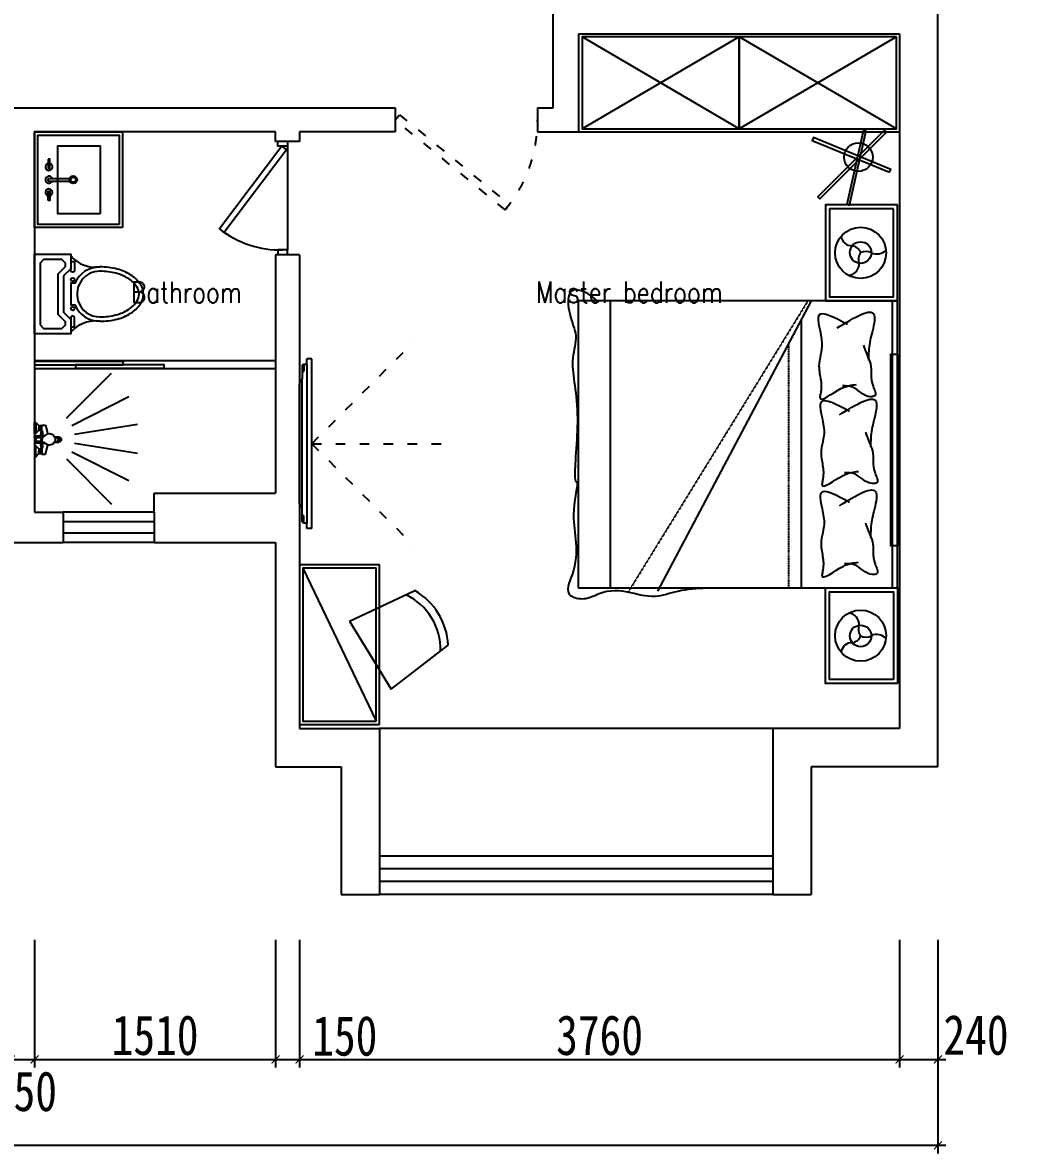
# Model space of a CAD drawing. Header units: millimetres. Extents: x -77055 to 331180, y -861586 to -491011.
# Drawn here: x 154143 to 160476, y -661595 to -654506 of the extents above; entities that cross this region are included whole.
import ezdxf

# ---------------------------------------------------------------- set-up
doc = ezdxf.new("R2010")
doc.units = ezdxf.units.MM
doc.header["$PDMODE"] = 3
doc.linetypes.add('ACAD_ISO03W100', pattern=[30, 12, -18])
doc.linetypes.add('DASHED2', pattern=[0.375, 0.25, -0.125])
for name, color, linetype in [('250', 250, 'Continuous'), ('dadddd', 7, 'Continuous'), ('DOOR【门】', 1, 'Continuous'), ('IDS-FIXT', 31, 'Continuous'), ('JP-洁具灶具', 2, 'Continuous'), ('PUB_TEXT', 7, 'Continuous'), ('饰品', 36, 'Continuous')]:
    doc.layers.add(name, color=color, linetype=linetype)
doc.styles.add('_SIMPLEX', font='SIMPLEX.shx', dxfattribs={"width": 0.8})
doc.styles.add('DIM', font='simhei.ttf', dxfattribs={"width": 0.8})
doc.dimstyles.new('1-50', dxfattribs={"dimscale": 50, "dimtxt": 5, "dimasz": 1, "dimexe": 1, "dimexo": 0.1, "dimgap": 0.5, "dimtad": 1, "dimdec": 0, "dimdsep": 46, "dimtxsty": 'DIM', "dimblk": 'ARCHTICK', "dimcen": 4, "dimdle": 1, "dimclrd": 3, "dimclre": 3, "dimclrt": 1, "dimadec": 0, "dimazin": 0, "dimtfac": 1, "dimtdec": 0, "dimtmove": 2, "dimatfit": 3, "dimldrblk": 'DOT', "dimfxl": 15, "dimfxlon": 1, "dimarcsym": 0})

# ---------------------------------------------------------------- blocks, each defined once
blk = doc.blocks.new('_ArchTick')
at = {"color": 0, "linetype": 'ByBlock', "const_width": 0.15}
blk.add_lwpolyline([(-0.5, -0.5), (0.5, 0.5)], dxfattribs=at)
blk = doc.blocks.new('*D616')
at = {"layer": '250', "color": 3, "lineweight": -2}
for p, q in [((161301.7, -654385.8), (161301.7, -654625.8)), ((160551.7, -654435.8), (161351.7, -654435.8)), ((160551.7, -654575.8), (161351.7, -654575.8))]:
    blk.add_line(p, q, dxfattribs=at)
at = {"layer": 'Defpoints', "color": 0}
for p in [(159838.3, -654435.8), (159838.3, -654575.8), (161301.7, -654575.8)]:
    blk.add_point(p, dxfattribs=at)
at = {"layer": '250', "color": 3, "lineweight": -2, "xscale": 50, "yscale": 50, "zscale": 50}
for p, rotation in [((161301.7, -654435.8), 90), ((161301.7, -654575.8), 270)]:
    blk.add_blockref('_ArchTick', p, dxfattribs=dict(at, rotation=rotation))
at = {"layer": '250', "color": 1, "insert": (161099.9, -654505.8), "char_height": 250, "attachment_point": 5, "rotation": 90, "style": 'DIM'}
blk.add_mtext('140', dxfattribs=at)
blk = doc.blocks.new('_Dot')
at = {"color": 0, "linetype": 'ByBlock', "lineweight": -2}
blk.add_line((-0.5, 0), (-1, 0), dxfattribs=at)
at = {"color": 0, "linetype": 'ByBlock', "const_width": 0.5}
blk.add_lwpolyline([(-0.25, 0, 1), (0.25, 0, 1)], format="xyb", close=True, dxfattribs=at)
blk = doc.blocks.new('*D617')
at = {"layer": '250', "color": 3, "lineweight": -2}
for p, q in [((161301.7, -654525.8), (161301.7, -658980.8)), ((160551.7, -654575.8), (161351.7, -654575.8)), ((160551.7, -658930.8), (161351.7, -658930.8))]:
    blk.add_line(p, q, dxfattribs=at)
at = {"layer": 'Defpoints', "color": 0}
for p in [(159838.3, -654575.8), (159838.3, -658930.8), (161301.7, -658930.8)]:
    blk.add_point(p, dxfattribs=at)
at = {"layer": '250', "color": 3, "lineweight": -2, "xscale": 50, "yscale": 50, "zscale": 50}
for p, rotation in [((161301.7, -654575.8), 90), ((161301.7, -658930.8), 270)]:
    blk.add_blockref('_ArchTick', p, dxfattribs=dict(at, rotation=rotation))
at = {"layer": '250', "color": 1, "insert": (161151.7, -656753.3), "char_height": 250, "attachment_point": 5, "rotation": 90, "style": 'DIM'}
blk.add_mtext('4355', dxfattribs=at)
blk = doc.blocks.new('*D618')
at = {"layer": '250', "color": 3, "lineweight": -2}
for p, q in [((161301.7, -658880.8), (161301.7, -659220.8)), ((160551.7, -658930.8), (161351.7, -658930.8)), ((160551.7, -659170.8), (161351.7, -659170.8))]:
    blk.add_line(p, q, dxfattribs=at)
at = {"layer": 'Defpoints', "color": 0}
for p in [(159838.3, -658930.8), (160078.3, -659170.8), (161301.7, -659170.8)]:
    blk.add_point(p, dxfattribs=at)
at = {"layer": '250', "color": 3, "lineweight": -2, "xscale": 50, "yscale": 50, "zscale": 50}
for p, rotation in [((161301.7, -658930.8), 90), ((161301.7, -659170.8), 270)]:
    blk.add_blockref('_ArchTick', p, dxfattribs=dict(at, rotation=rotation))
at = {"layer": '250', "color": 1, "insert": (161489.2, -658717.7), "char_height": 250, "attachment_point": 5, "rotation": 90, "style": 'DIM'}
blk.add_mtext('240', dxfattribs=at)
blk = doc.blocks.new('*D619')
at = {"layer": '250', "color": 3, "lineweight": -2}
for p, q in [((161301.7, -659120.8), (161301.7, -659780.8)), ((160551.7, -659170.8), (161351.7, -659170.8)), ((160551.7, -659730.8), (161351.7, -659730.8))]:
    blk.add_line(p, q, dxfattribs=at)
at = {"layer": 'Defpoints', "color": 0}
for p in [(160078.3, -659170.8), (159043.3, -659730.8), (161301.7, -659730.8)]:
    blk.add_point(p, dxfattribs=at)
at = {"layer": '250', "color": 3, "lineweight": -2, "xscale": 50, "yscale": 50, "zscale": 50}
for p, rotation in [((161301.7, -659170.8), 90), ((161301.7, -659730.8), 270)]:
    blk.add_blockref('_ArchTick', p, dxfattribs=dict(at, rotation=rotation))
at = {"layer": '250', "color": 1, "insert": (161099.9, -659450.8), "char_height": 250, "attachment_point": 5, "rotation": 90, "style": 'DIM'}
blk.add_mtext('560', dxfattribs=at)
blk = doc.blocks.new('*D620')
at = {"layer": '250', "color": 3, "lineweight": -2}
for p, q in [((161301.7, -659680.8), (161301.7, -660020.8)), ((160551.7, -659730.8), (161351.7, -659730.8)), ((160551.7, -659970.8), (161351.7, -659970.8))]:
    blk.add_line(p, q, dxfattribs=at)
at = {"layer": 'Defpoints', "color": 0}
for p in [(159043.3, -659730.8), (159043.3, -659970.8), (161301.7, -659970.8)]:
    blk.add_point(p, dxfattribs=at)
at = {"layer": '250', "color": 3, "lineweight": -2, "xscale": 50, "yscale": 50, "zscale": 50}
for p, rotation in [((161301.7, -659730.8), 90), ((161301.7, -659970.8), 270)]:
    blk.add_blockref('_ArchTick', p, dxfattribs=dict(at, rotation=rotation))
at = {"layer": '250', "color": 1, "insert": (161099.9, -660114.4), "char_height": 250, "attachment_point": 5, "rotation": 90, "style": 'DIM'}
blk.add_mtext('240', dxfattribs=at)
blk = doc.blocks.new('*D643')
at = {"layer": '250', "color": 3, "lineweight": -2}
for p, q in [((154068.3, -660256.2), (154068.3, -661056.2)), ((154218.3, -660256.2), (154218.3, -661056.2)), ((154018.3, -661006.2), (154268.3, -661006.2))]:
    blk.add_line(p, q, dxfattribs=at)
at = {"layer": 'Defpoints', "color": 0}
for p in [(154068.3, -657211.2), (154218.3, -658011.2), (154218.3, -661006.2)]:
    blk.add_point(p, dxfattribs=at)
at = {"layer": '250', "color": 3, "lineweight": -2, "xscale": 50, "yscale": 50, "zscale": 50, "rotation": 180}
blk.add_blockref('_ArchTick', (154068.3, -661006.2), dxfattribs=at)
at = {"layer": '250', "color": 3, "lineweight": -2, "xscale": 50, "yscale": 50, "zscale": 50}
blk.add_blockref('_ArchTick', (154218.3, -661006.2), dxfattribs=at)
at = {"layer": '250', "color": 1, "insert": (154154.6, -661206.7), "char_height": 250, "attachment_point": 5, "style": 'DIM'}
blk.add_mtext('150', dxfattribs=at)
blk = doc.blocks.new('*D644')
at = {"layer": '250', "color": 3, "lineweight": -2}
for p, q in [((154218.3, -660256.2), (154218.3, -661056.2)), ((155728.3, -660256.2), (155728.3, -661056.2)), ((154168.3, -661006.2), (155778.3, -661006.2))]:
    blk.add_line(p, q, dxfattribs=at)
at = {"layer": 'Defpoints', "color": 0}
for p in [(154218.3, -658011.2), (155728.3, -658201.2), (155728.3, -661006.2)]:
    blk.add_point(p, dxfattribs=at)
at = {"layer": '250', "color": 3, "lineweight": -2, "xscale": 50, "yscale": 50, "zscale": 50, "rotation": 180}
blk.add_blockref('_ArchTick', (154218.3, -661006.2), dxfattribs=at)
at = {"layer": '250', "color": 3, "lineweight": -2, "xscale": 50, "yscale": 50, "zscale": 50}
blk.add_blockref('_ArchTick', (155728.3, -661006.2), dxfattribs=at)
at = {"layer": '250', "color": 1, "insert": (154973.3, -660854.8), "char_height": 250, "attachment_point": 5, "style": 'DIM'}
blk.add_mtext('1510', dxfattribs=at)
blk = doc.blocks.new('*D645')
at = {"layer": '250', "color": 3, "lineweight": -2}
for p, q in [((155728.3, -660256.2), (155728.3, -661056.2)), ((155878.3, -660256.2), (155878.3, -661056.2)), ((155678.3, -661006.2), (155928.3, -661006.2))]:
    blk.add_line(p, q, dxfattribs=at)
at = {"layer": 'Defpoints', "color": 0}
for p in [(155878.3, -659366.2), (155728.3, -659606.2), (155878.3, -661006.2)]:
    blk.add_point(p, dxfattribs=at)
at = {"layer": '250', "color": 3, "lineweight": -2, "xscale": 50, "yscale": 50, "zscale": 50, "rotation": 180}
blk.add_blockref('_ArchTick', (155728.3, -661006.2), dxfattribs=at)
at = {"layer": '250', "color": 3, "lineweight": -2, "xscale": 50, "yscale": 50, "zscale": 50}
blk.add_blockref('_ArchTick', (155878.3, -661006.2), dxfattribs=at)
at = {"layer": '250', "color": 1, "insert": (156161.9, -660859), "char_height": 250, "attachment_point": 5, "style": 'DIM'}
blk.add_mtext('150', dxfattribs=at)
blk = doc.blocks.new('*D646')
at = {"layer": '250', "color": 3, "lineweight": -2}
for p, q in [((155878.3, -660256.2), (155878.3, -661056.2)), ((159638.3, -660256.2), (159638.3, -661056.2)), ((155828.3, -661006.2), (159688.3, -661006.2))]:
    blk.add_line(p, q, dxfattribs=at)
at = {"layer": 'Defpoints', "color": 0}
for p in [(155878.3, -659366.2), (159638.3, -659366.2), (159638.3, -661006.2)]:
    blk.add_point(p, dxfattribs=at)
at = {"layer": '250', "color": 3, "lineweight": -2, "xscale": 50, "yscale": 50, "zscale": 50, "rotation": 180}
blk.add_blockref('_ArchTick', (155878.3, -661006.2), dxfattribs=at)
at = {"layer": '250', "color": 3, "lineweight": -2, "xscale": 50, "yscale": 50, "zscale": 50}
blk.add_blockref('_ArchTick', (159638.3, -661006.2), dxfattribs=at)
at = {"layer": '250', "color": 1, "insert": (157758.3, -660854.8), "char_height": 250, "attachment_point": 5, "style": 'DIM'}
blk.add_mtext('3760', dxfattribs=at)
blk = doc.blocks.new('*D647')
at = {"layer": '250', "color": 3, "lineweight": -2}
for p, q in [((159638.3, -660256.2), (159638.3, -661056.2)), ((159878.3, -660256.2), (159878.3, -661056.2)), ((159588.3, -661006.2), (159928.3, -661006.2))]:
    blk.add_line(p, q, dxfattribs=at)
at = {"layer": 'Defpoints', "color": 0}
for p in [(159638.3, -659366.2), (159878.3, -659606.2), (159878.3, -661006.2)]:
    blk.add_point(p, dxfattribs=at)
at = {"layer": '250', "color": 3, "lineweight": -2, "xscale": 50, "yscale": 50, "zscale": 50, "rotation": 180}
blk.add_blockref('_ArchTick', (159638.3, -661006.2), dxfattribs=at)
at = {"layer": '250', "color": 3, "lineweight": -2, "xscale": 50, "yscale": 50, "zscale": 50}
blk.add_blockref('_ArchTick', (159878.3, -661006.2), dxfattribs=at)
at = {"layer": '250', "color": 1, "insert": (160116.9, -660853.5), "char_height": 250, "attachment_point": 5, "style": 'DIM'}
blk.add_mtext('240', dxfattribs=at)
blk = doc.blocks.new('*D649')
at = {"layer": '250', "color": 3, "lineweight": -2}
for p, q in [((145608.3, -660794.8), (145608.3, -661594.8)), ((159878.3, -660794.8), (159878.3, -661594.8)), ((159928.3, -661544.8), (145558.3, -661544.8))]:
    blk.add_line(p, q, dxfattribs=at)
at = {"layer": 'Defpoints', "color": 0}
for p in [(145608.3, -660159.3), (159878.3, -660159.3), (145608.3, -661544.8)]:
    blk.add_point(p, dxfattribs=at)
at = {"layer": '250', "color": 3, "lineweight": -2, "xscale": 50, "yscale": 50, "zscale": 50, "rotation": 180}
blk.add_blockref('_ArchTick', (145608.3, -661544.8), dxfattribs=at)
at = {"layer": '250', "color": 3, "lineweight": -2, "xscale": 50, "yscale": 50, "zscale": 50}
blk.add_blockref('_ArchTick', (159878.3, -661544.8), dxfattribs=at)
at = {"layer": '250', "color": 1, "insert": (152743.3, -661393.4), "char_height": 250, "attachment_point": 5, "style": 'DIM'}
blk.add_mtext('14270', dxfattribs=at)
blk = doc.blocks.new('A$C54042851')
at = {"layer": 'PUB_TEXT', "color": 5, "style": '_SIMPLEX', "width": 0.8}
for s, height, p in [('Bathroom', 133.33, (7044.9, 24.8)), ('Master bedroom', 133.333, (9582.9, 25.4))]:
    blk.add_text(s, height=height, dxfattribs=at).set_placement(p)
blk = doc.blocks.new('GFV85')
at = {"color": 2, "ltscale": 1000}
for p, q in [((56979.5, 6592.5), (54979.5, 6592.5)), ((54979.5, 6592.5), (54979.5, 4792.5)), ((56979.5, 4792.5), (56979.5, 6592.5)), ((56379.5, 4792.5), (56379.5, 6474.6)), ((54979.5, 4792.5), (56979.5, 4792.5))]:
    blk.add_line(p, q, dxfattribs=at)
at = {"color": 8, "ltscale": 1000}
blk.add_line((55179.5, 6592.5), (55179.5, 4792.5), dxfattribs=at)
at = {"color": 8, "linetype": 'DASHED2', "ltscale": 0.5}
for p, q in [((56419.5, 6592.5), (55290.3, 4761.7)), ((56299.5, 4792.5), (56299.5, 6317.4))]:
    blk.add_line(p, q, dxfattribs=at)
at = {"color": 1, "ltscale": 1000}
for p, q in [((56439.5, 6592.5), (55475.8, 4771.3)), ((56949.5, 4792.5), (56949.5, 6592.5))]:
    blk.add_line(p, q, dxfattribs=at)
at = {"color": 2}
for points in [[(56979.5, 7192.5), (56529.5, 7192.5), (56529.5, 6592.5), (56979.5, 6592.5)], [(56979.5, 4192.5), (56529.5, 4192.5), (56529.5, 4792.5), (56979.5, 4792.5)]]:
    blk.add_lwpolyline(points, close=True, dxfattribs=at)
at = {"color": 1}
for points in [[(56954.5, 7167.5), (56554.5, 7167.5), (56554.5, 6617.5), (56954.5, 6617.5)], [(56954.5, 4217.5), (56554.5, 4217.5), (56554.5, 4767.5), (56954.5, 4767.5)]]:
    blk.add_lwpolyline(points, close=True, dxfattribs=at)
at = {"color": 3}
blk.add_lwpolyline([(56979.5, 5056.6), (56939.5, 5056.6), (56939.5, 6256.3), (56979.5, 6256.3)], close=True, dxfattribs=at)
for centre in [(56749.3, 6892.5), (56749.3, 4492.5)]:
    blk.add_circle(centre, 160, dxfattribs=at)
at = {"color": 1}
for centre in [(56749.3, 6894.1), (56749.3, 4490.9)]:
    blk.add_circle(centre, 67.5, dxfattribs=at)
for centre, radius, start, end in [((56692.8, 7002.1), 65, 184.54721, 274.00458), ((56684.1, 6868.4), 70.2, 21.54965, 79.06021), ((56804.9, 6851.9), 69.8, 142.76922, 200.65496), ((56783.1, 6815), 86, 66.88985, 113.11015), ((56850.3, 6966), 80.7, 245.50609, 315.99515), ((56669, 6821.9), 70.8, 274.32336, 4.42075), ((56669, 4563.2), 70.8, 355.57925, 85.67664), ((56804.9, 4533.1), 69.8, 159.34504, 217.23078), ((56684.1, 4516.7), 70.2, 280.93979, 338.45035), ((56783.1, 4570), 86, 246.88985, 293.11015), ((56850.3, 4419.1), 80.7, 44.00485, 114.49391), ((56692.8, 4383), 65, 85.99542, 175.45279)]:
    blk.add_arc(centre, radius, start, end, dxfattribs=at)
at = {"color": 2, "ltscale": 1000}
blk.add_open_spline([(55099, 6592.5), (55020, 6662.7), (54902.4, 6691.5), (54924.2, 6481.6), (54983.2, 6374.1), (54918.2, 6183.4), (55000.4, 5964.2), (54941.7, 5420), (54991.9, 5492.3), (54918.2, 5208.8), (55008.4, 4991.3), (54882.8, 4744.6), (55025.4, 4713.1), (55227.3, 4825.9), (55392.6, 4701.3), (55617.3, 4783.3), (55723.8, 4789.3), (55783.4, 4792.5)], degree=3, knots=[0, 0, 0, 0, 140.356688, 240.855445, 374.272085, 514.628774, 800.960617, 1037.309606, 1234.977718, 1501.883052, 1872.056655, 1990.732643, 2052.345442, 2125.407537, 2467.000811, 2608.004871, 2786.638856, 2786.638856, 2786.638856, 2786.638856], dxfattribs=at)
at = {"color": 1, "ltscale": 1000}
for points, knots in [([(56667, 6442.8), (56587.5, 6485.6), (56433.2, 6568.7), (56518.9, 6353.9), (56499.3, 6254.3), (56481.7, 6176.3), (56503.9, 6094.9), (56504.8, 6032.5), (56480.3, 5939), (56624.3, 6057.2), (56694.5, 6064), (56723.4, 6066.9)], [0, 0, 0, 0, 197.98522, 383.798459, 461.536852, 537.063609, 629.138715, 719.341985, 744.183766, 895.041347, 1000.692483, 1000.692483, 1000.692483, 1000.692483]), ([(56603.1, 6421.8), (56709.9, 6487.5), (56867.8, 6584.8), (56823.6, 6402.5), (56800.3, 6315), (56799.2, 6258), (56798.5, 6220.2)], [0, 0, 0, 0, 257.192142, 380.388355, 440.188761, 557.045341, 557.045341, 557.045341, 557.045341]), ([(56766.5, 6314.2), (56773.8, 6293.3), (56787.5, 6253.9), (56826.5, 6169.9), (56801.8, 6092.7), (56856.7, 5994.9), (56769.7, 5982.9), (56723.7, 6058.2), (56657.6, 6058.3), (56636.1, 6058.4)], [0, 0, 0, 0, 70.314327, 132.712823, 281.06886, 345.030234, 373.143701, 508.899423, 574.349148, 574.349148, 574.349148, 574.349148]), ([(56680, 5897.9), (56600.4, 5940.8), (56446.2, 6023.8), (56531.9, 5809), (56512.3, 5709.4), (56494.7, 5631.5), (56516.9, 5550), (56517.7, 5487.7), (56493.3, 5394.1), (56637.3, 5512.4), (56707.5, 5519.2), (56736.4, 5522)], [0, 0, 0, 0, 197.98522, 383.798459, 461.536852, 537.063609, 629.138715, 719.341985, 744.183766, 895.041347, 1000.692483, 1000.692483, 1000.692483, 1000.692483]), ([(56616.1, 5876.9), (56722.9, 5942.7), (56880.8, 6039.9), (56836.6, 5857.6), (56813.3, 5770.2), (56812.2, 5713.1), (56811.5, 5675.4)], [0, 0, 0, 0, 257.192142, 380.388355, 440.188761, 557.045341, 557.045341, 557.045341, 557.045341]), ([(56779.5, 5769.3), (56786.8, 5748.5), (56800.5, 5709), (56839.5, 5625.1), (56814.8, 5547.8), (56869.7, 5450.1), (56782.6, 5438.1), (56736.7, 5513.3), (56670.6, 5513.5), (56649.1, 5513.5)], [0, 0, 0, 0, 70.314327, 132.712823, 281.06886, 345.030234, 373.143701, 508.899423, 574.349148, 574.349148, 574.349148, 574.349148]), ([(56680, 5328.3), (56600.4, 5371.2), (56446.2, 5454.2), (56531.9, 5239.4), (56512.3, 5139.8), (56494.7, 5061.9), (56516.9, 4980.4), (56517.7, 4918.1), (56493.3, 4824.5), (56637.3, 4942.8), (56707.5, 4949.6), (56736.4, 4952.4)], [0, 0, 0, 0, 197.98522, 383.798459, 461.536852, 537.063609, 629.138715, 719.341985, 744.183766, 895.041347, 1000.692483, 1000.692483, 1000.692483, 1000.692483]), ([(56616.1, 5307.3), (56722.9, 5373.1), (56880.8, 5470.3), (56836.6, 5288), (56813.3, 5200.6), (56812.2, 5143.5), (56811.5, 5105.8)], [0, 0, 0, 0, 257.192142, 380.388355, 440.188761, 557.045341, 557.045341, 557.045341, 557.045341]), ([(56779.5, 5199.7), (56786.8, 5178.9), (56800.5, 5139.5), (56839.5, 5055.5), (56814.8, 4978.2), (56869.7, 4880.5), (56782.6, 4868.5), (56736.7, 4943.7), (56670.6, 4943.9), (56649.1, 4943.9)], [0, 0, 0, 0, 70.314327, 132.712823, 281.06886, 345.030234, 373.143701, 508.899423, 574.349148, 574.349148, 574.349148, 574.349148])]:
    blk.add_open_spline(points, degree=3, knots=knots, dxfattribs=at)
blk = doc.blocks.new('WERWW')
at = {"color": 1}
for points in [[(50095.3, 16268.4), (49868, 16268.4), (49822.5, 16222.9), (49731.6, 16222.9), (49731.6, 16450.2), (50231.6, 16450.2), (50231.6, 16222.9), (50140.7, 16222.9)], [(49788.4, 16416.1), (49765.7, 16393.4), (49765.7, 16279.8), (49788.4, 16257), (49808.4, 16257), (49853.9, 16302.5), (50109.4, 16302.5), (50154.8, 16257), (50174.8, 16257), (50197.5, 16279.8), (50197.5, 16393.4), (50174.8, 16416.1)]]:
    blk.add_lwpolyline(points, close=True, dxfattribs=at)
for points in [[(49777.1, 16222.9), (49777.1, 16200.2), (49833.9, 16200.2, 1), (49833.9, 16222.9), (49822.5, 16222.9)], [(50186.2, 16200.2), (50186.2, 16200.2), (50129.3, 16200.2, -1), (50129.3, 16222.9), (50140.7, 16222.9)]]:
    blk.add_lwpolyline(points, format="xyb", dxfattribs=at)
at = {"color": 2}
blk.add_lwpolyline([(49913.4, 16200.2), (49913.4, 16197.4, 0.298217), (49811.2, 16041.1, 0.063415), (49825, 15932.1, 0.076468), (49861.1, 15848.3, 0.107136), (49921.1, 15786.6, 0.147373), (49981.6, 15768.4, 0.147373), (50042.1, 15786.6, 0.107136), (50102.1, 15848.3, 0.076468), (50138.2, 15932.1, 0.063415), (50152.1, 16041.1, 0.298217), (50049.8, 16197.4), (50049.8, 16200.2)], format="xyb", dxfattribs=at)
at = {"color": 1}
for points in [[(50049.8, 16200.2), (50049.8, 16222.9), (49913.4, 16222.9), (49913.4, 16200.2)], [(50186.2, 16222.9), (50186.2, 16200.2)]]:
    blk.add_lwpolyline(points, dxfattribs=at)
for centre in [(49890.7, 16211.6), (50072.5, 16211.6)]:
    blk.add_circle(centre, 11.4, dxfattribs=at)
for centre, radius, start, end in [((49608.6, 16068.9), 204.4, 39.97972, 48.91101), ((49981.6, 16041.1), 143.2, 106.60155, 180), ((49981.6, 16041.1), 143.2, 0, 106.60154), ((50354.6, 16068.9), 204.4, 131.08899, 140.02028), ((50246, 16041.1), 407.6, 180.00004, 194.51423), ((49717.2, 16041.1), 407.6, 345.48576, 359.99996), ((50115.6, 16007.4), 272.9, 194.51423, 212.00539), ((49847.6, 16007.4), 272.9, 327.99461, 345.48577), ((50033.3, 15955.9), 175.8, 212.00541, 236.46587), ((49981.6, 15877.9), 82.2, 236.46593, 269.99994), ((49981.6, 15877.9), 82.2, 270.00005, 303.53406), ((49929.9, 15955.9), 175.8, 303.53412, 327.99458)]:
    blk.add_arc(centre, radius, start, end, dxfattribs=at)
at = {"color": 2}
for centre, start, end in [((49608.6, 16068.9), 352.20108, 39.97972), ((50354.6, 16068.9), 140.02028, 187.79892)]:
    blk.add_arc(centre, 204.4, start, end, dxfattribs=at)
blk = doc.blocks.new('A$C375F542B')
at = {"color": 45}
for points in [[(465.4, 457.8), (452.5, 470.9), (34.4, 52.4), (47.3, 39.3)], [(338.3, 468.7), (320.3, 473), (216.4, 4.3), (234.3, 0)], [(484.8, 206.7), (491.9, 223.8), (7, 423.5), (0, 406.4)]]:
    blk.add_lwpolyline(points, close=True, dxfattribs=at)
blk.add_circle((289.3, 301.1), 89.6, dxfattribs=at)
blk = doc.blocks.new('941RFD')
at = {"color": 2}
for p, q in [((40964.1, 8549.6), (40841.5, 8549.6)), ((40964.1, 8532.5), (40841.5, 8532.5))]:
    blk.add_line(p, q, dxfattribs=at)
for points in [[(40643.5, 8754.1), (40909.2, 8754.1), (40909.2, 8327.7), (40643.5, 8327.7)], [(40970.7, 8670.7), (40970.7, 8613.1), (40959.1, 8613.1), (40959.1, 8670.7)], [(40970.7, 8411.4), (40970.7, 8469), (40959.1, 8469), (40959.1, 8411.4)]]:
    blk.add_lwpolyline(points, close=True, dxfattribs=at)
for radius in [24, 16]:
    blk.add_circle((40812.4, 8540.9), radius, dxfattribs=at)
for centre, radius, start, end in [((40964.9, 8621), 22, 105.27635, 74.72365), ((40841.5, 8541), 8.57, 90, 270), ((40964.9, 8541), 22, 202.91788, 157.08212), ((40964.1, 8541), 8.57, 270, 90), ((40964.9, 8461), 22, 285.27635, 254.72365)]:
    blk.add_arc(centre, radius, start, end, dxfattribs=at)
blk = doc.blocks.new('A$C761A5A90')
at = {"color": 8, "ltscale": 120}
for p, q in [((-23.1, 250.9), (-85.6, 645.6)), ((33.5, 250.9), (96, 645.6)), ((-76.9, 233.5), (-258.3, 589.5)), ((87.3, 233.5), (268.7, 589.5)), ((-122.6, 200.2), (-405.2, 482.7)), ((133.1, 200.2), (415.6, 482.7))]:
    blk.add_line(p, q, dxfattribs=at)
at = {"layer": 'IDS-FIXT'}
for p, q in [((-19.8, 123.3), (-17.1, 151.1)), ((-19, 123.8), (-16.2, 147.2)), ((17, 125), (14.2, 147.2)), ((17.7, 124.6), (15.2, 151.1)), ((-92.2, 68.4), (-43.7, 80.7)), ((-14, 126.4), (-12.4, 138.7)), ((12, 127.2), (10.4, 138.7)), ((90.3, 68.4), (41.8, 80.7)), ((-108.3, 7.6), (-89.3, 26.6)), ((-108.3, 0), (-108.3, 7.6)), ((-108.3, 7.6), (-39.9, 7.6)), ((-39.9, 0), (-108.3, 0)), ((-92.2, 44.6), (-92.2, 68.4)), ((-87.4, 44.6), (-92.2, 44.6)), ((-89.3, 40.8), (-87.4, 42.7)), ((-89.3, 33.2), (-89.3, 40.8)), ((-89.3, 40.8), (-85.5, 40.8)), ((-87.4, 31.3), (-89.3, 33.2)), ((-85.5, 33.2), (-89.3, 33.2)), ((-89.3, 26.6), (-87.4, 26.6)), ((-87.4, 44.6), (-87.4, 42.7)), ((-60.8, 44.6), (-87.4, 44.6)), ((-87.4, 42.7), (-74.1, 42.7)), ((-87.4, 26.6), (-87.4, 31.3)), ((-87.4, 31.3), (-74.1, 31.3)), ((-87.4, 26.6), (-74.1, 26.6)), ((-85.5, 40.8), (-83.6, 42.7)), ((-85.5, 40.8), (-85.5, 33.2)), ((-85.5, 33.2), (-82.6, 31.3)), ((-77, 40.8), (-78.8, 42.7)), ((-78.8, 31.3), (-77, 33.2)), ((-77, 33.2), (-77, 40.8)), ((-77, 40.8), (-74.1, 40.8)), ((-77, 33.2), (-74.1, 33.2)), ((-60.8, 42.7), (-74.1, 42.7)), ((-71.2, 40.8), (-74.1, 40.8)), ((-71.2, 33.2), (-74.1, 33.2)), ((-60.8, 31.3), (-74.1, 31.3)), ((-60.8, 26.6), (-74.1, 26.6)), ((-71.2, 40.8), (-69.4, 42.7)), ((-71.2, 33.2), (-71.2, 40.8)), ((-69.4, 31.3), (-71.2, 33.2)), ((-62.7, 33.2), (-65.6, 31.3)), ((-62.7, 40.8), (-64.6, 42.7)), ((-62.7, 40.8), (-62.7, 33.2)), ((-58.9, 40.8), (-62.7, 40.8)), ((-62.7, 33.2), (-58.9, 33.2)), ((-60.8, 44.6), (-60.8, 42.7)), ((-50.3, 44.6), (-60.8, 44.6)), ((-58.9, 40.8), (-60.8, 42.7)), ((-60.8, 31.3), (-58.9, 33.2)), ((-60.8, 26.6), (-60.8, 31.3)), ((-58.9, 26.6), (-60.8, 26.6)), ((-58.9, 33.2), (-58.9, 40.8)), ((-39.9, 7.6), (-58.9, 26.6)), ((-39.9, 7.6), (-39.9, 0)), ((-16.3, 56.5), (-27.5, 69.7)), ((-21.9, 43.7), (-15.1, 43.7)), ((-21.9, 0), (-21.9, 43.7)), ((-12.4, 0), (-21.9, 0)), ((-14.2, 47.5), (-14.2, 51)), ((-14.2, 47.5), (0, 47.5)), ((-11.4, 5.7), (-14.2, 41.8)), ((-14.2, 41.8), (0, 41.8)), ((-12.4, 17.7), (-12.4, 0)), ((-9, 5.8), (-11.9, 41.9)), ((-11.4, 7.6), (0, 7.6)), ((-11.4, 5.7), (0, 5.7)), ((14.2, 47.5), (0, 47.5)), ((14.2, 41.8), (0, 41.8)), ((11.4, 7.6), (0, 7.6)), ((11.4, 5.7), (0, 5.7)), ((9, 5.8), (11.9, 41.9)), ((11.4, 5.7), (14.2, 41.8)), ((12.3, 17.7), (12.3, 0)), ((12.3, 0), (21.9, 0)), ((14.2, 47.5), (14.2, 51)), ((21.9, 43.7), (15.1, 43.7)), ((16.3, 56.5), (27.5, 69.7)), ((21.9, 0), (21.9, 43.7)), ((38, 7.6), (57, 26.6)), ((38, 7.6), (38, 0)), ((106.4, 7.6), (38, 7.6)), ((38, 0), (73.1, 0)), ((48.4, 44.6), (58.9, 44.6)), ((57, 40.8), (58.9, 42.7)), ((57, 33.2), (57, 40.8)), ((57, 40.8), (60.8, 40.8)), ((58.9, 31.3), (57, 33.2)), ((60.8, 33.2), (57, 33.2)), ((57, 26.6), (58.9, 26.6)), ((58.9, 44.6), (58.9, 42.7)), ((58.9, 44.6), (85.5, 44.6)), ((58.9, 42.7), (72.2, 42.7)), ((58.9, 26.6), (58.9, 31.3)), ((58.9, 31.3), (72.2, 31.3)), ((58.9, 26.6), (72.2, 26.6)), ((60.8, 40.8), (62.7, 42.7)), ((60.8, 40.8), (60.8, 33.2)), ((60.8, 33.2), (63.6, 31.3)), ((69.3, 40.8), (67.4, 42.7)), ((67.4, 31.3), (69.3, 33.2)), ((69.3, 40.8), (72.2, 40.8)), ((69.3, 33.2), (69.3, 40.8)), ((69.3, 33.2), (72.2, 33.2)), ((85.5, 42.7), (72.2, 42.7)), ((75, 40.8), (72.2, 40.8)), ((75, 33.2), (72.2, 33.2)), ((85.5, 31.3), (72.2, 31.3)), ((85.5, 26.6), (72.2, 26.6)), ((73.1, 0), (93.1, 0)), ((75, 40.8), (76.9, 42.7)), ((75, 33.2), (75, 40.8)), ((76.9, 31.3), (75, 33.2)), ((83.6, 33.2), (80.7, 31.3)), ((83.6, 40.8), (81.7, 42.7)), ((83.6, 40.8), (83.6, 33.2)), ((87.4, 40.8), (83.6, 40.8)), ((83.6, 33.2), (87.4, 33.2)), ((85.5, 44.6), (85.5, 42.7)), ((85.5, 44.6), (90.3, 44.6)), ((87.4, 40.8), (85.5, 42.7)), ((85.5, 31.3), (87.4, 33.2)), ((85.5, 26.6), (85.5, 31.3)), ((87.4, 26.6), (85.5, 26.6)), ((87.4, 33.2), (87.4, 40.8)), ((106.4, 7.6), (87.4, 26.6)), ((90.3, 44.6), (90.3, 68.4)), ((93.1, 0), (106.4, 0)), ((106.4, 0), (106.4, 7.6))]:
    blk.add_line(p, q, dxfattribs=at)
for centre, radius, start, end in [((0.8, 149.3), 18, 95.49232, 174.50768), ((1.2, 145.1), 17.5, 96.98106, 173.01894), ((2.3, 138.5), 20.4, 99.05948, 154.68031), ((-1.5, 137.3), 11, 87.20579, 172.40536), ((-2.7, 149.3), 18, 5.49232, 84.50768), ((-3.1, 145.1), 17.5, 6.98106, 83.01894), ((-4.2, 138.5), 20.4, 25.31969, 80.94052), ((-0.4, 137.3), 11, 7.59464, 92.79421), ((-51.3, 110.6), 30.8, 284.30028, 301.86242), ((0, 93.1), 36.1, 319.55423, 220.44577), ((49.4, 110.6), 30.8, 241.68836, 255.69972), ((-3, 338.7), 300.8, 257.83975, 266.40812), ((-46.7, 38.2), 11.4, 98.80679, 145.20397), ((-40.8, -0.8), 46.4, 73.38809, 101.84002), ((-41.7, 5.6), 44.3, 59.27744, 98.80679), ((-30.9, 32.5), 11.7, 39.23177, 73.38809), ((-1.3, 65.5), 25.6, 172.76717, 237.19187), ((-22.8, 51), 8.55, 0, 40.44577), ((-10.4, 44.6), 4.75, 143.1301, 216.8699), ((0, 27.1), 24.2, 241.92751, 298.07249), ((22.8, 51), 8.55, 139.55423, 180), ((10.4, 44.6), 4.75, 323.1301, 36.8699), ((-0.6, 65.5), 25.6, 308.01803, 2.6898), ((39.8, 5.6), 44.3, 81.19321, 120.72256), ((-3, 338.7), 300.8, 274.74006, 282.16025), ((29, 32.5), 11.7, 106.61191, 127.71193), ((38.9, -0.8), 46.4, 78.15998, 106.61191), ((44.8, 38.2), 11.4, 34.79603, 81.19321)]:
    blk.add_arc(centre, radius, start, end, dxfattribs=at)
blk = doc.blocks.new('A$C19C21231')
at = {"layer": 'DOOR【门】', "color": 250, "linetype": 'ACAD_ISO03W100', "ltscale": 5}
for q in [(-636.4, -636.4), (0, -900), (636.4, -636.4)]:
    blk.add_line((0, 0), q, dxfattribs=at)
at = {"layer": '饰品', "color": 1}
for p, q in [((-406.9, 59.6), (-391.4, 71.6)), ((-375.6, 76.9), (375.6, 76.9)), ((406.9, 59.6), (391.4, 71.6)), ((-532, 0), (-532, 30.2)), ((-532, 30.2), (-497.2, 30.2)), ((-532, 0), (532, 0)), ((-497.2, 30.2), (-497.2, 51)), ((-488.6, 59.6), (-406.9, 59.6)), ((488.6, 59.6), (406.9, 59.6)), ((497.2, 30.2), (497.2, 51)), ((497.2, 30.2), (532, 30.2)), ((532, 0), (532, 30.2))]:
    blk.add_line(p, q, dxfattribs=at)
at = {"layer": '饰品', "color": 8}
for p, q in [((497.2, 30.2), (-497.2, 30.2)), ((-496.9, 49.6), (-458.5, 49.6)), ((-450.8, 54.4), (-448.2, 59.6)), ((-406.9, 59.6), (406.9, 59.6)), ((450.8, 54.4), (448.2, 59.6)), ((496.9, 49.6), (458.5, 49.6))]:
    blk.add_line(p, q, dxfattribs=at)
at = {"layer": '饰品', "color": 1}
for centre, radius, start, end in [((-375.6, 51), 25.9, 90, 127.45154), ((375.6, 51), 25.9, 52.54846, 90), ((-488.6, 51), 8.64, 90, 180), ((488.6, 51), 8.64, 0, 90)]:
    blk.add_arc(centre, radius, start, end, dxfattribs=at)
at = {"layer": '饰品', "color": 8}
for centre, start, end in [((-458.5, 58.3), 270, 333.36459), ((458.5, 58.3), 206.63541, 270)]:
    blk.add_arc(centre, 8.64, start, end, dxfattribs=at)
blk = doc.blocks.new('A$C56A9156F')
at = {"color": 1}
for p, q in [((-92, 491.5), (359.6, 525.1)), ((-92, 491.5), (0, 0)), ((0, 0), (433.1, 131.9))]:
    blk.add_line(p, q, dxfattribs=at)
for radius, start, end in [(375, 337.10796, 44.08623), (425, 342.5246, 38.66958)]:
    blk.add_arc((27.7, 259.5), radius, start, end, dxfattribs=at)

msp = doc.modelspace()

# ---------------------------------------------------------------- linework, layer by layer
at = {"layer": '250', "color": 7}
for p, q in [((159878.3, -659170.8), (159878.3, -650315.8)), ((157468.3, -655040.8), (157468.3, -653990.8)), ((157628.3, -655190.8), (157628.3, -654575.8)), ((157628.3, -654575.8), (159638.3, -654575.8)), ((159638.3, -654575.8), (159638.3, -658930.8)), ((154018.3, -655040.8), (156478.3, -655040.8)), ((156478.3, -655040.8), (156478.3, -655190.8)), ((157368.3, -655040.8), (157368.3, -655190.8)), ((157368.3, -655040.8), (157468.3, -655040.8)), ((155728.3, -655190.8), (154218.3, -655190.8)), ((154218.3, -655190.8), (154218.3, -657575.8)), ((155728.3, -655250.8), (155728.3, -655190.8)), ((156478.3, -655190.8), (155878.3, -655190.8)), ((155878.3, -655190.8), (155878.3, -655250.8)), ((157368.3, -655190.8), (157628.3, -655190.8)), ((155878.3, -655250.8), (155728.3, -655250.8)), ((155878.3, -655960.8), (155728.3, -655960.8)), ((155728.3, -655960.8), (155728.3, -657455.8)), ((155878.3, -655960.8), (155878.3, -658930.8)), ((154968.3, -657575.8), (154968.3, -657455.8)), ((154968.3, -657455.8), (155728.3, -657455.8)), ((154218.3, -657575.8), (154398.3, -657575.8)), ((154398.3, -657575.8), (154398.3, -657765.8)), ((154968.3, -657575.8), (154968.3, -657765.8)), ((153653.3, -657765.8), (154398.3, -657765.8)), ((154968.3, -657765.8), (155728.3, -657765.8)), ((155728.3, -657765.8), (155728.3, -659170.8)), ((155878.3, -658930.8), (156378.3, -658930.8)), ((156378.3, -658930.8), (156378.3, -659730.8)), ((158843.3, -658930.8), (158843.3, -659730.8)), ((159638.3, -658930.8), (158843.3, -658930.8)), ((155728.3, -659170.8), (156138.3, -659170.8)), ((156138.3, -659170.8), (156138.3, -659970.8)), ((159083.3, -659170.8), (159083.3, -659970.8)), ((159878.3, -659170.8), (159083.3, -659170.8)), ((156378.3, -659730.8), (156378.3, -659970.8)), ((158843.3, -659730.8), (158843.3, -659970.8)), ((156138.3, -659970.8), (156378.3, -659970.8)), ((158843.3, -659970.8), (159083.3, -659970.8))]:
    msp.add_line(p, q, dxfattribs=at)
at = {"layer": '250', "color": 2}
for p, q in [((157628.3, -655190.8), (159638.3, -655190.8)), ((154968.3, -657575.8), (154398.3, -657575.8)), ((154968.3, -657765.8), (154398.3, -657765.8)), ((158843.3, -659730.8), (156378.3, -659730.8)), ((158843.3, -659970.8), (156378.3, -659970.8))]:
    msp.add_line(p, q, dxfattribs=at)
at = {"layer": '250', "color": 8}
for p, q in [((155803.3, -655280.8), (155803.3, -655930.8)), ((155728.3, -656625.8), (154218.3, -656625.8)), ((155728.3, -656675.8), (154218.3, -656675.8))]:
    msp.add_line(p, q, dxfattribs=at)
at = {"layer": '250', "color": 1}
for p, q in [((154968.3, -657635.8), (154398.3, -657635.8)), ((154968.3, -657705.8), (154398.3, -657705.8)), ((155898.3, -657925.2), (156358.3, -658885.2)), ((158843.3, -659810.8), (156378.3, -659810.8)), ((158843.3, -659890.8), (156378.3, -659890.8))]:
    msp.add_line(p, q, dxfattribs=at)
at = {"layer": '250', "color": 251}
msp.add_line((158843.3, -658930.8), (156378.3, -658930.8), dxfattribs=at)
at = {"layer": '250', "color": 1}
for points in [[(159618.3, -654595.8), (157648.3, -654595.8), (157648.3, -655170.8), (159618.3, -655170.8)], [(154748.3, -655770.8), (154238.3, -655770.8), (154238.3, -655210.8), (154748.3, -655210.8)], [(155768.3, -655280.8), (155376.6, -655799.5), (155404.5, -655820.6), (155796.2, -655301.9)], [(156358.3, -658885.2), (156358.3, -657925.2), (155898.3, -657925.2), (155898.3, -658885.2)]]:
    msp.add_lwpolyline(points, close=True, dxfattribs=at)
at = {"layer": '250', "color": 8}
for points in [[(159618.3, -654595.8), (158633.3, -655170.8), (158633.3, -654595.8), (157648.3, -655170.8)], [(159618.3, -655170.8), (158633.3, -654595.8), (158633.3, -655170.8), (157648.3, -654595.8)]]:
    msp.add_lwpolyline(points, dxfattribs=at)
at = {"layer": '250', "color": 2}
for points in [[(154768.3, -655790.8), (154218.3, -655790.8), (154218.3, -655190.8), (154768.3, -655190.8)], [(156378.3, -658905.2), (156378.3, -657905.2), (155878.3, -657905.2), (155878.3, -658905.2)]]:
    msp.add_lwpolyline(points, close=True, dxfattribs=at)
for points in [[(155803.3, -655250.8), (155803.3, -655280.8), (155743.3, -655280.8), (155743.3, -655250.8)], [(155803.3, -655960.8), (155803.3, -655930.8), (155743.3, -655930.8), (155743.3, -655960.8)]]:
    msp.add_lwpolyline(points, dxfattribs=at)
at = {"layer": '250', "color": 4}
for points in [[(154218.3, -656651.2), (154773.3, -656651.2), (154773.3, -656631.2), (154218.3, -656631.2)], [(154474.9, -656671.2), (155029.9, -656671.2), (155029.9, -656651.2), (154474.9, -656651.2)]]:
    msp.add_lwpolyline(points, close=True, dxfattribs=at)
at = {"layer": '250', "color": 8}
msp.add_arc((155759.8, -655306.5), 624.4, 232.13677, 271.23871, dxfattribs=at)
at = {"layer": 'DOOR【门】', "color": 8, "linetype": 'ACAD_ISO03W100', "ltscale": 5}
msp.add_lwpolyline([(156478.3, -655115.8), (156504.9, -655083.3), (157193.6, -655647), (157167, -655679.5)], close=True, dxfattribs=at)
msp.add_arc((156507.7, -655126.3), 860.7, 319.99456, 0.69902, dxfattribs=at)

# ---------------------------------------------------------------- block references
at = {"color": 2, "ltscale": 100}
msp.add_blockref('A$C54042851', (147776.8, -656288.3), dxfattribs=at)
at = {"color": 0}
for name, p, rotation in [('941RFD', (195273, -646949.7), 180), ('A$C56A9156F', (156452.4, -658685.4), 20.83290023792751)]:
    msp.add_blockref(name, p, dxfattribs=dict(at, rotation=rotation))
msp.add_blockref('GFV85', (102644.5, -662841.6), dxfattribs=at)
at = {"layer": '250', "color": 7}
msp.add_blockref('A$C375F542B', (159090.7, -655650.3), dxfattribs=at)
at = {"layer": 'dadddd', "color": 7, "ltscale": 100, "rotation": 90}
msp.add_blockref('A$C19C21231', (155955.2, -657145.6), dxfattribs=at)
at = {"layer": 'IDS-FIXT', "xscale": -1, "rotation": 270}
msp.add_blockref('A$C761A5A90', (154218.3, -657118.7), dxfattribs=at)
at = {"layer": 'JP-洁具灶具', "rotation": 90}
msp.add_blockref('WERWW', (170668.5, -706189.2), dxfattribs=at)

# ---------------------------------------------------------------- dimensions: what is measured, and where the dimension line sits
at = {"layer": '250', "color": 7}
for base, p1, p2, angle, picture, middle in [((161301.7, -654575.8), (159838.3, -654435.8), (159838.3, -654575.8), 270, '*D616', (161099.9, -654505.8)), ((154218.3, -661006.2), (154068.3, -657211.2), (154218.3, -658011.2), 180, '*D643', (154154.6, -661206.7)), ((161301.7, -659170.8), (159838.3, -658930.8), (160078.3, -659170.8), 270, '*D618', (161489.2, -658717.7)), ((161301.7, -659730.8), (160078.3, -659170.8), (159043.3, -659730.8), 270, '*D619', (161099.9, -659450.8)), ((155878.3, -661006.2), (155728.3, -659606.2), (155878.3, -659366.2), 180, '*D645', (156161.9, -660859)), ((159878.3, -661006.2), (159638.3, -659366.2), (159878.3, -659606.2), 180, '*D647', (160116.9, -660853.5)), ((161301.7, -659970.8), (159043.3, -659730.8), (159043.3, -659970.8), 270, '*D620', (161099.9, -660114.4))]:
    dim = msp.add_linear_dim(base=base, p1=p1, p2=p2, angle=angle, dimstyle='1-50', dxfattribs=at)
    dim.commit()
    dim.dimension.update_dxf_attribs({"geometry": picture, "text_midpoint": middle, "dimtype": 160})
for base, p1, p2, angle, picture, middle in [((161301.7, -658930.8), (159838.3, -654575.8), (159838.3, -658930.8), 270, '*D617', (161151.7, -656753.3)), ((155728.3, -661006.2), (154218.3, -658011.2), (155728.3, -658201.2), 180, '*D644', (154973.3, -660854.8)), ((159638.3, -661006.2), (155878.3, -659366.2), (159638.3, -659366.2), 180, '*D646', (157758.3, -660854.8))]:
    dim = msp.add_linear_dim(base=base, p1=p1, p2=p2, angle=angle, dimstyle='1-50', dxfattribs=at)
    dim.commit()
    dim.dimension.update_dxf_attribs({"geometry": picture, "text_midpoint": middle})
dim = msp.add_linear_dim(base=(145608.3, -661544.8), p1=(159878.3, -660159.3), p2=(145608.3, -660159.3), dimstyle='1-50', dxfattribs=at)
dim.commit()
dim.dimension.update_dxf_attribs({"geometry": '*D649', "text_midpoint": (152743.3, -661393.4)})

doc.saveas('drawing.dxf')
